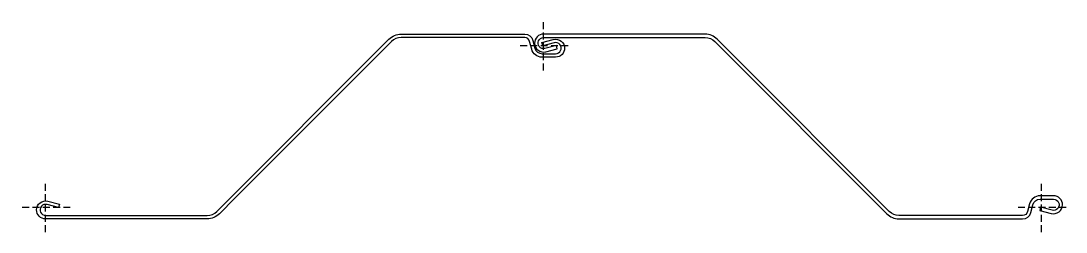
# Model space of a CAD drawing. Header units: millimetres. Extents: x -36 to 1486, y -36 to 271.
import ezdxf

# ---------------------------------------------------------------- set-up
doc = ezdxf.new("R2010")
doc.units = ezdxf.units.MM
doc.linetypes.add('DASHED', pattern=[0.75, 0.5, -0.25])
doc.layers.add('ref', color=251, linetype='Continuous', plot=False)

msp = doc.modelspace()

# ---------------------------------------------------------------- linework, layer by layer
for points in [[(253, -9.4, -0.198913), (235.4, -16.8), (0, -16.8, -0.414214), (-13.1, -3.7, -0.493145), (3.4, 8.9), (20.1, 4.4), (18.8, -0.4), (2.1, 4.1, 1.140281), (0, -11.8), (235.4, -11.8, 0.198913), (249.5, -5.9), (500, 244.6, -0.198913), (517.6, 251.9), (697.6, 251.9, -0.340671), (709.7, 242.6), (712.6, 231.4, 0.340671), (723, 223.4), (742.7, 223.4, 1.140281), (740.6, 239.2), (723.9, 234.7), (722.6, 239.6), (739.3, 244, -0.493145), (755.8, 231.4, -0.414214), (742.7, 218.4), (723, 218.4, -0.340671), (707.8, 230.1), (704.8, 241.3, 0.340671), (697.6, 246.9), (517.6, 246.9, 0.198913), (503.5, 241), (275.7, 13.2)], [(1225, -9.4, 0.198913), (1242.6, -16.8), (1422.6, -16.8, 0.340671), (1434.7, -7.4), (1437.6, 3.7, -0.340671), (1448, 11.8), (1467.7, 11.8, -1.140281), (1465.6, -4.1), (1448.9, 0.4), (1447.6, -4.4), (1464.3, -8.9, 0.493145), (1480.8, 3.7, 0.414214), (1467.7, 16.8), (1448, 16.8, 0.340671), (1432.8, 5), (1429.8, -6.2, -0.340671), (1422.6, -11.8), (1242.6, -11.8, -0.198913), (1228.5, -5.9), (1000.7, 221.9), (978, 244.6, 0.198913), (960.4, 251.9), (725, 251.9, 0.414214), (711.9, 238.8, 0.493145), (728.4, 226.2), (745.1, 230.7), (743.8, 235.5), (727.1, 231.1, -1.140281), (725, 246.9), (960.4, 246.9, -0.198913), (974.5, 241)]]:
    msp.add_lwpolyline(points, format="xyb", close=True)
at = {"layer": 'ref', "linetype": 'DASHED', "ltscale": 20}
for p, q in [((725, 199.2), (725, 271.1)), ((761, 235.1), (689, 235.1)), ((0, -36), (0, 36)), ((1450, -36), (1450, 36)), ((36, 0), (-36, 0)), ((1486, 0), (1414, 0))]:
    msp.add_line(p, q, dxfattribs=at)

doc.saveas('drawing.dxf')
